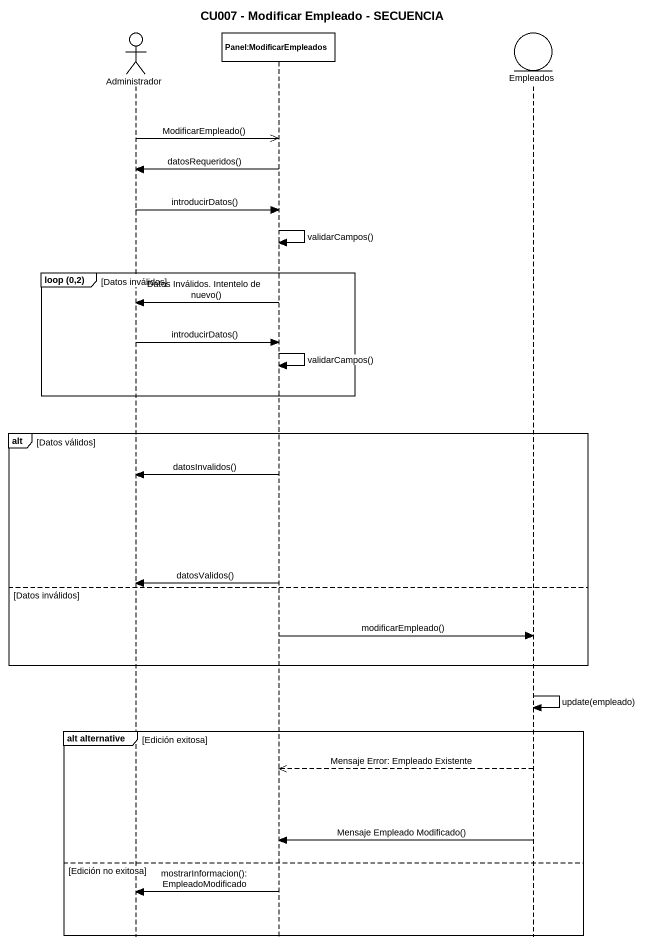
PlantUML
@startuml
title CU007 - Modificar Empleado - SECUENCIA
hide footbox
actor Administrador
participant "Panel:ModificarEmpleados" as Panel_ModificarEmpleados
entity Empleados

Administrador ->> Panel_ModificarEmpleados : ModificarEmpleado()
Panel_ModificarEmpleados -> Administrador : datosRequeridos()
Administrador -> Panel_ModificarEmpleados : introducirDatos()
Panel_ModificarEmpleados -> Panel_ModificarEmpleados : validarCampos()
group loop (0,2) [Datos inválidos]
  Panel_ModificarEmpleados -> Administrador : Datos Inválidos. Intentelo de nuevo()
  Administrador -> Panel_ModificarEmpleados : introducirDatos()
  Panel_ModificarEmpleados -> Panel_ModificarEmpleados : validarCampos()
end
alt Datos válidos
  Panel_ModificarEmpleados -> Administrador : datosInvalidos()
  Panel_ModificarEmpleados -> Administrador : datosValidos()
else Datos inválidos
  Panel_ModificarEmpleados -> Empleados : modificarEmpleado()
end
Empleados -> Empleados : update(empleado)
group alt alternative [Edición exitosa]
  Empleados -->> Panel_ModificarEmpleados : Mensaje Error: Empleado Existente
  Empleados -> Panel_ModificarEmpleados : Mensaje Empleado Modificado()
else Edición no exitosa
  Panel_ModificarEmpleados -> Administrador : mostrarInformacion(): EmpleadoModificado
end
@enduml
